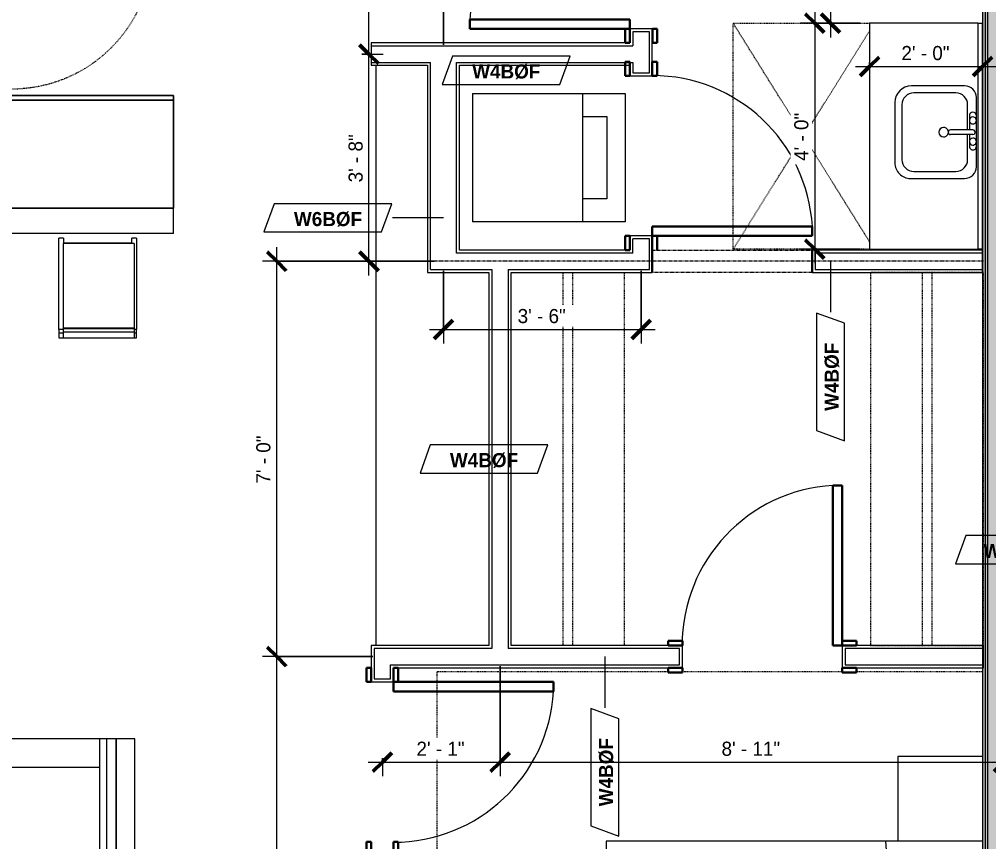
# Model space of a CAD drawing. Header units: inches. Extents: x -4010 to -1814, y 9846 to 12241.
# Drawn here: x -3125.5 to -2919.5, y 11387.9 to 11562.6 of the extents above; entities that cross this region are included whole.
import ezdxf

# ---------------------------------------------------------------- set-up
doc = ezdxf.new("R2010")
doc.units = ezdxf.units.IN
doc.header["$MEASUREMENT"] = 0
for name, pattern in [('Dash', [0.25, 0.125, -0.125]), ('Dash 3_32_', [0.1875, 0.09375, -0.09375]), ('Overhead', [0.15625, 0.09375, -0.0625])]:
    doc.linetypes.add(name, pattern=pattern)
for name, color, linetype, lineweight in [('0-1', 7, 'Continuous', 5), ('A-ANNO-DIMS', 211, 'Continuous', 9), ('A-ANNO-DIMS-32', 211, 'Continuous', 9), ('A-DETL-1', 90, 'Dash 3_32_', 18), ('A-DETL-GENF-3', 92, 'Overhead', 9), ('A-DETL-MEDM', 33, 'Continuous', 30), ('A-DOOR-3', 31, 'Continuous', 9), ('A-DOOR-4', 31, 'Continuous', 30), ('A-DOOR-FRAM-3', 31, 'Continuous', 30), ('A-GENM', 5, 'Continuous', 9), ('A-GENM-HDLN', 13, 'Dash', 9), ('A-WALL', 113, 'Continuous', 18), ('A-WALL-2', 250, 'Continuous', 18), ('A-WALL-3', 113, 'Continuous', 9), ('A-WALL-IDEN', 211, 'Continuous', 9), ('I-FURN', 30, 'Continuous', 9), ('I-FURN-HDLN', 30, 'Dash', 9), ('I-WALL-1', 21, 'Continuous', 18), ('I-WALL-2', 241, 'Continuous', 5), ('I-WALL-3', 7, 'Continuous', 9), ('P-SANR-FIXT', 6, 'Continuous', 9), ('Q-CASE', 31, 'Continuous', 9), ('Q-CASE-HDLN', 31, 'Dash', 9)]:
    doc.layers.add(name, color=color, linetype=linetype, lineweight=lineweight)
doc.styles.add('Century Gothic', font='ufonts.com_century-gothic.ttf', dxfattribs={"height": 3})
doc.styles.add('Century Gothic_B_1', font='GOTHICB.TTF', dxfattribs={"height": 3})
doc.dimstyles.new('OD_1__HACK_2', dxfattribs={"dimscale": 12, "dimtxt": 3.132505, "dimasz": 0.333333, "dimexe": 0.25, "dimexo": 0.166667, "dimgap": 0.041667, "dimtad": 1, "dimdec": 4, "dimrnd": 0.0625, "dimzin": 3, "dimdsep": 46, "dimlunit": 4, "dimtxsty": 'Century Gothic', "dimblk1": 'OBLIQUE', "dimblk2": 'OBLIQUE', "dimsah": 1, "dimcen": 0.09, "dimdle": 0.25, "dimazin": 0, "dimtfac": 1, "dimtdec": 4, "dimtix": 1, "dimtmove": 0, "dimatfit": 3, "dimfxl": 1, "dimtvp": 1, "dimtfill": 1, "dimfrac": 2, "dimtolj": 1, "dimtzin": 0, "dimarcsym": 2})
doc.dimstyles.new('OD_1__HACK_2_1', dxfattribs={"dimscale": 12, "dimtxt": 3.132505, "dimasz": 0.333333, "dimexe": 0.25, "dimexo": 0.166667, "dimgap": 0.041667, "dimtad": 1, "dimdec": 4, "dimrnd": 0.0625, "dimzin": 3, "dimdsep": 46, "dimlunit": 4, "dimtxsty": 'Century Gothic', "dimblk1": 'OBLIQUE', "dimblk2": 'OBLIQUE', "dimsah": 1, "dimcen": 0.09, "dimdle": 0.25, "dimazin": 0, "dimtfac": 1, "dimtdec": 4, "dimtix": 1, "dimtmove": 0, "dimatfit": 3, "dimfxl": 1, "dimtvp": 1, "dimtfill": 1, "dimfrac": 2, "dimtolj": 1, "dimtzin": 0, "dimarcsym": 2})

# ---------------------------------------------------------------- blocks, each defined once
blk = doc.blocks.new('CTR - 1st Phase - Common Walls_rvt-1-UNIT PLANS - 2ND _ 3RD FLOOR')
at = {"layer": 'I-WALL-1'}
blk.add_hatch(color=256, dxfattribs=at).paths.add_polyline_path([(-2920.14, 11255.64), (-2920.14, 11640.61), (-2920.76, 11640.61), (-2920.76, 11255.64)], flags=0)
at = {"layer": 'I-WALL-2'}
for points in [[(-2919.64, 11255.64), (-2919.64, 11641.24), (-2920.14, 11641.24), (-2920.14, 11255.64)], [(-2914.14, 11255.64), (-2914.14, 11641.24), (-2919.64, 11641.24), (-2919.64, 11255.64)]]:
    blk.add_hatch(color=256, dxfattribs=at).paths.add_polyline_path(points, flags=0)
at = {"layer": 'A-WALL-2'}
for p, q in [((-2920.14, 11255.64), (-2920.14, 11640.61)), ((-2919.64, 11255.64), (-2919.64, 11640.61))]:
    blk.add_line(p, q, dxfattribs=at)
at = {"layer": 'I-WALL-3'}
blk.add_line((-2920.76, 11600.09), (-2920.76, 11255.64), dxfattribs=at)
blk = doc.blocks.new('Couch-Both_Arms-Generic - 1-1352606-UNIT PLANS - 2ND _ 3RD FLOOR')
at = {"layer": 'I-FURN'}
for p, q in [((42, 17.5), (-42, 17.5)), ((-42, 17.5), (-42, 13.5)), ((42, 13.5), (42, 17.5)), ((-42, 13.5), (42, 13.5)), ((42, 13.5), (-42, 13.5)), ((-42, 13.5), (-42, 10)), ((42, 10), (42, 13.5)), ((-42, 11.5), (42, 11.5)), ((-42, 10), (-42, -17.5)), ((-42, 10), (42, 10)), ((-36, -17.5), (-36, 10)), ((36, 10), (36, -17.5)), ((42, -17.5), (42, 10)), ((-42, -17.5), (-36, -17.5)), ((-36, -17.5), (-36, -18.5)), ((-36, -18.5), (36, -18.5)), ((36, -18.5), (36, -17.5)), ((36, -17.5), (42, -17.5))]:
    blk.add_line(p, q, dxfattribs=at)
blk = doc.blocks.new('Bar_Stool_6722_1_ - Bar_Stool_6722_1_-1229311-UNIT PLANS - 2ND _ 3RD FLOOR')
at = {"layer": 'I-FURN'}
for p, q in [((0, 19.21), (0, 21.13)), ((1, 21.13), (0, 21.13)), ((1, 21.13), (1, 20.14)), ((15.5, 20.14), (15.5, 21.13)), ((16.5, 21.13), (15.5, 21.13)), ((16.5, 21.13), (16.5, 19.21)), ((0, 17.72), (0, 19.21)), ((1, 20.14), (15.5, 20.14)), ((1, 20.14), (1, 20.06)), ((1, 20.06), (1, 19.99)), ((16, 20), (1, 20)), ((1, 19.89), (1, 19.99)), ((1, 17.63), (1, 19.89)), ((15.5, 20.06), (15.5, 20.14)), ((15.5, 19.99), (15.5, 20.06)), ((16, 19.99), (16, 19.89)), ((16, 19.89), (16, 17.63)), ((16.5, 19.21), (16.5, 17.72)), ((0, 1.78), (0, 17.72)), ((1, 2.03), (1, 17.63)), ((16, 17.63), (16, 2.03)), ((16.5, 17.72), (16.5, 1.78)), ((1, 1.78), (0, 1.78)), ((0, 1.78), (0, 0.98)), ((1, 0.98), (0, 0.98)), ((0, 0.98), (0, 0)), ((0, 0), (1, 0)), ((1, 1.91), (1, 2.03)), ((16, 2.03), (1, 2.03)), ((1, 1.24), (1, 1.91)), ((16, 1.91), (1, 1.91)), ((1, 0), (1, 1.24)), ((1, 1.24), (16, 1.24)), ((16, 2.03), (16, 1.91)), ((16, 1.91), (16, 1.24)), ((16.5, 1.78), (16, 1.78)), ((16, 1.24), (16, 0)), ((16.5, 0.98), (16, 0.98)), ((16, 0), (16.5, 0)), ((16.5, 0.98), (16.5, 1.78)), ((16.5, 0), (16.5, 0.98)), ((1, 0), (16, 0))]:
    blk.add_line(p, q, dxfattribs=at)
blk = doc.blocks.new('OD_CW_Base Cabinet - OD_CW_Base Cabinet-3870381-UNIT PLANS - 2ND _ 3RD FLOOR')
at = {"layer": 'Q-CASE'}
for p, q in [((107.93, 24), (0.74, 24)), ((0.74, 24), (0.74, 0)), ((0.74, 1), (0.74, 24)), ((0.74, 24), (107.93, 24)), ((0.74, 0), (0.74, 1)), ((0.74, 1), (107.93, 1)), ((107.93, 1), (0.74, 1)), ((0.74, 0), (107.93, 0)), ((107.93, 0), (0.74, 0))]:
    blk.add_line(p, q, dxfattribs=at)
blk = doc.blocks.new('SWING - SINGLE - FLUSH - 2-10 x 6-8 - PRIVACY-3199405-UNIT PLANS - 2ND _ 3RD FLOOR')
at = {"layer": 'A-DOOR-3'}
blk.add_arc((17, -2.37), 34.07, 180, 266.6343, dxfattribs=at)
at = {"layer": 'A-DOOR-4'}
for p, q in [((15, -2.37), (15, -36.38)), ((17, -2.37), (15, -2.37)), ((17, -2.37), (17, -36.38)), ((17, -36.38), (15, -36.38))]:
    blk.add_line(p, q, dxfattribs=at)
at = {"layer": 'A-DOOR-FRAM-3'}
for p, q in [((-20, 2.38), (-20, 3.38)), ((-20, 3.38), (-17, 3.38)), ((-17, 2.38), (-20, 2.38)), ((-17, 3.38), (-17, 2.38)), ((17, 2.38), (17, 3.38)), ((17, 3.38), (20, 3.38)), ((20, 2.38), (17, 2.38)), ((20, 3.38), (20, 2.38)), ((-20, -2.37), (-17, -2.37)), ((-20, -3.37), (-20, -2.37)), ((-17, -3.37), (-20, -3.37)), ((-17, -2.37), (-17, -3.37)), ((17, -2.37), (20, -2.37)), ((17, -3.37), (17, -2.37)), ((20, -3.37), (17, -3.37)), ((20, -2.37), (20, -3.37))]:
    blk.add_line(p, q, dxfattribs=at)
blk = doc.blocks.new('OD_CW_Closet - OD_CW_Closet-3890321-UNIT PLANS - 2ND _ 3RD FLOOR')
at = {"layer": 'Q-CASE-HDLN'}
for p, q in [((79.99, 24), (0.74, 24)), ((0.74, 24), (0.74, 0)), ((79.99, 0), (79.99, 24)), ((0.74, 13), (79.99, 13)), ((0.74, 11), (79.99, 11)), ((0.74, 0), (79.99, 0))]:
    blk.add_line(p, q, dxfattribs=at)
blk = doc.blocks.new('Bed-Standard - King 78_ x 80_-V57-UNIT PLANS - 2ND _ 3RD FLOOR')
at = {"layer": 'I-FURN'}
for p, q in [((-28.31, 38.2), (-28.31, -41.8)), ((49.69, -41.8), (49.69, 38.2)), ((-25.31, 36.2), (-25.31, 24.2)), ((-25.31, 36.2), (46.69, 36.2)), ((46.69, 36.2), (46.69, 24.2)), ((49.69, 24.2), (-28.31, 17.63)), ((-25.31, 24.2), (46.69, 24.2)), ((-28.31, -41.8), (49.69, -41.8))]:
    blk.add_line(p, q, dxfattribs=at)
at = {"layer": 'I-FURN-HDLN'}
for p, q in [((-64.31, 38.2), (-64.31, 11.4)), ((67.69, -77.8), (67.69, 38.2)), ((73.69, -24.98), (73.69, 38.2)), ((-64.31, 8.4), (-64.31, -25.6)), ((-64.31, -28.6), (-64.31, -77.8)), ((73.69, -62.92), (73.69, -30.92)), ((-64.31, -77.8), (73.69, -77.8))]:
    blk.add_line(p, q, dxfattribs=at)
blk = doc.blocks.new('SWING - SINGLE - FLUSH - 2-10 x 6-8 - PRIVACY-3199407-UNIT PLANS - 2ND _ 3RD FLOOR')
at = {"layer": 'A-DOOR-3'}
blk.add_arc((17, 2.37), 34.07, 93.3657, 180, dxfattribs=at)
at = {"layer": 'A-DOOR-4'}
for p, q in [((15, 2.37), (15, 36.38)), ((17, 36.38), (15, 36.38)), ((17, 2.37), (17, 36.38)), ((17, 2.37), (15, 2.37))]:
    blk.add_line(p, q, dxfattribs=at)
at = {"layer": 'A-DOOR-FRAM-3'}
for p, q in [((-17, 3.37), (-20, 3.37)), ((-20, 3.37), (-20, 2.37)), ((-20, 2.37), (-17, 2.37)), ((-17, 2.37), (-17, 3.37)), ((20, 3.37), (17, 3.37)), ((17, 3.37), (17, 2.37)), ((17, 2.37), (20, 2.37)), ((20, 2.37), (20, 3.37)), ((-17, -2.38), (-20, -2.38)), ((-20, -2.38), (-20, -3.38)), ((-20, -3.38), (-17, -3.38)), ((-17, -3.38), (-17, -2.38)), ((20, -2.38), (17, -2.38)), ((17, -2.38), (17, -3.38)), ((17, -3.38), (20, -3.38)), ((20, -3.38), (20, -2.38))]:
    blk.add_line(p, q, dxfattribs=at)
blk = doc.blocks.new('Table-Night Stand - 18_ x 18_ x 24_-V30-UNIT PLANS - 2ND _ 3RD FLOOR')
at = {"layer": 'I-FURN'}
for p, q in [((0.15, 18), (0.15, 0)), ((0.15, 0), (18.15, 0))]:
    blk.add_line(p, q, dxfattribs=at)
blk = doc.blocks.new('Stacked Washer and Dryer - 26_x25_ - Private-1352637-UNIT PLANS - 2ND _ 3RD FLOOR')
at = {"layer": 'P-SANR-FIXT'}
for p, q in [((0, 13.625), (32.4375, 13.625)), ((0, 13.625), (0, -13.625)), ((23.34375, 13.625), (23.34375, -13.625)), ((32.4375, 13.625), (32.4375, -13.625)), ((23.34375, 8.75), (28.53125, 8.75)), ((28.53125, 8.75), (28.53125, -8.75)), ((28.53125, -8.75), (23.34375, -8.75)), ((32.4375, -13.625), (0, -13.625))]:
    blk.add_line(p, q, dxfattribs=at)
blk = doc.blocks.new('Door-Opening - 34_ x 80_-3924454-UNIT PLANS - 2ND _ 3RD FLOOR')
at = {"layer": 'A-DETL-GENF-3'}
for p, q in [((-17.32, 2.37), (16.68, 2.37)), ((16.68, -2.38), (-17.32, -2.38))]:
    blk.add_line(p, q, dxfattribs=at)
at = {"layer": 'A-DETL-MEDM'}
for p, q in [((-17.32, -2.38), (-17.32, 2.37)), ((16.68, 2.37), (16.68, -2.38))]:
    blk.add_line(p, q, dxfattribs=at)
blk = doc.blocks.new('M_Sink Vanity-Square - 500 x 440mm-1352614-UNIT PLANS - 2ND _ 3RD FLOOR')
at = {"layer": 'P-SANR-FIXT'}
for p, q in [((7.96, 7.09), (-6.72, 7.09)), ((3.62, 7.09), (-2.88, 7.09)), ((0.12, 6.33), (0.12, 1.59)), ((1.12, 6.33), (1.12, 1.59)), ((-9.22, 4.59), (-9.22, -6.73)), ((0.12, 5.22), (-5.22, 5.22)), ((-2.88, 5.59), (0.12, 5.59)), ((1.12, 5.59), (3.62, 5.59)), ((6.46, 5.22), (1.12, 5.22)), ((10.46, -6.91), (10.46, 4.59)), ((-7.72, 2.72), (-7.72, -6.23)), ((8.96, -6.23), (8.96, 2.72)), ((-5.72, -10.23), (7.14, -10.23)), ((-5.22, -8.73), (6.46, -8.73))]:
    blk.add_line(p, q, dxfattribs=at)
for centre, radius, start, end in [((-6.72, 4.59), 2.5, 90, 180), ((-2.88, 6.34), 0.75, 90, 270), ((-1.88, 6.34), 0.75, 360, 180), ((-1.88, 6.34), 0.75, 180, 0), ((0.62, 6.33), 0.5, 360, 180), ((2.62, 6.34), 0.75, 360, 180), ((2.62, 6.34), 0.75, 180, 360), ((3.62, 6.34), 0.75, 270, 90), ((7.96, 4.59), 2.5, 360, 90), ((-5.22, 2.72), 2.5, 90, 180), ((6.46, 2.72), 2.5, 0, 90), ((0.62, 0.13), 1, 360, 180), ((0.62, 0.13), 1, 180, 0), ((0.62, 1.59), 0.5, 180, 0), ((-5.72, -6.73), 3.5, 180, 270), ((-5.22, -6.23), 2.5, 180, 270), ((6.46, -6.23), 2.5, 270, 0), ((7.14, -6.91), 3.32, 270, 0)]:
    blk.add_arc(centre, radius, start, end, dxfattribs=at)
blk = doc.blocks.new('Bath Vanity - Bath Vanity 48_-2551079-UNIT PLANS - 2ND _ 3RD FLOOR')
at = {"layer": 'Q-CASE'}
for p, q in [((-23.26, -1), (-23.26, -24)), ((24.74, -24), (24.74, -1)), ((-23.26, -24), (24.74, -24))]:
    blk.add_line(p, q, dxfattribs=at)
blk = doc.blocks.new('ADA Clearances - 30_x48_-V16-UNIT PLANS - 2ND _ 3RD FLOOR')
at = {"layer": 'A-GENM-HDLN'}
for p, q in [((15, 24), (-14, -22.41)), ((-14, 24), (15, 24)), ((15, 24), (15, -24)), ((-14, 22.41), (15, -24)), ((15, -24), (-14, -24))]:
    blk.add_line(p, q, dxfattribs=at)
blk = doc.blocks.new('BATHROOM MIRROR - BATHROOM MIRROR 48_-3124766-UNIT PLANS - 2ND _ 3RD FLOOR')
at = {"layer": 'Q-CASE'}
for p, q in [((24.74, 24), (-23.26, 24)), ((-23.26, 23), (-23.26, 24)), ((-23.26, 23), (24.74, 23)), ((24.74, 24), (24.74, 23))]:
    blk.add_line(p, q, dxfattribs=at)
blk = doc.blocks.new('SWING - SINGLE - FLUSH - 2-10 x 6-8 - PASSAGE-3199424-UNIT PLANS - 2ND _ 3RD FLOOR')
at = {"layer": 'A-DOOR-3'}
blk.add_arc((17, 2.37), 34.07, 93.3657, 180, dxfattribs=at)
at = {"layer": 'A-DOOR-4'}
for p, q in [((15, 2.37), (15, 36.38)), ((17, 36.38), (15, 36.38)), ((17, 2.37), (17, 36.38)), ((17, 2.37), (15, 2.37))]:
    blk.add_line(p, q, dxfattribs=at)
at = {"layer": 'A-DOOR-FRAM-3'}
for p, q in [((-17, 3.37), (-20, 3.37)), ((-20, 3.37), (-20, 2.37)), ((-20, 2.37), (-17, 2.37)), ((-17, 2.37), (-17, 3.37)), ((20, 3.37), (17, 3.37)), ((17, 3.37), (17, 2.37)), ((17, 2.37), (20, 2.37)), ((-17, -2.38), (-20, -2.38)), ((-20, -2.38), (-20, -3.38)), ((-20, -3.38), (-17, -3.38)), ((-17, -3.38), (-17, -2.38)), ((20, -2.38), (17, -2.38)), ((17, -2.38), (17, -3.38)), ((17, -3.38), (20, -3.38)), ((20, -3.38), (20, -2.38))]:
    blk.add_line(p, q, dxfattribs=at)
blk = doc.blocks.new('ADA Clearances - 5ft Circle-2253126-UNIT PLANS - 2ND _ 3RD FLOOR')
at = {"layer": 'A-GENM-HDLN'}
blk.add_circle((0, 0), 30, dxfattribs=at)
blk = doc.blocks.new('OD_CW_Closet - OD_CW_Closet-3890322-UNIT PLANS - 2ND _ 3RD FLOOR')
at = {"layer": 'Q-CASE-HDLN'}
for p, q in [((0.74, -24), (0.74, 0)), ((0.74, 0), (79.99, 0)), ((79.99, 0), (79.99, -24)), ((0.74, -11), (79.99, -11)), ((0.74, -13), (79.99, -13)), ((79.99, -24), (0.74, -24))]:
    blk.add_line(p, q, dxfattribs=at)
blk = doc.blocks.new('Casework 13 - Casework 1-3925060-UNIT PLANS - 2ND _ 3RD FLOOR')
at = {"layer": 'Q-CASE'}
blk.add_line((-3049.7, 11552.86), (-3049.7, 11429.61), dxfattribs=at)
blk = doc.blocks.new('DIMBLOCK78-UNIT PLANS - 2ND _ 3RD FLOOR')
at = {"layer": 'A-ANNO-DIMS-32'}
for p, q in [((-2956.44, 11564.8), (-2956.44, 11510.8)), ((-2946.76, 11561.8), (-2959.44, 11561.8)), ((-2956.44, 11561.8), (-2946.76, 11561.8)), ((-2946.76, 11513.8), (-2959.44, 11513.8)), ((-2956.44, 11513.8), (-2946.76, 11513.8))]:
    blk.add_line(p, q, dxfattribs=at)
at = {"layer": 'A-ANNO-DIMS-32', "lineweight": 50}
for p, q in [((-2956.44, 11561.8), (-2958.44, 11563.8)), ((-2956.44, 11561.8), (-2954.44, 11559.8)), ((-2956.44, 11513.8), (-2958.44, 11515.8)), ((-2956.44, 11513.8), (-2954.44, 11511.8))]:
    blk.add_line(p, q, dxfattribs=at)
at = {"layer": 'A-ANNO-DIMS-32', "color": 0, "insert": (-2960.79, 11532.55), "char_height": 3, "width": 12.5897, "attachment_point": 1, "rotation": 90, "line_spacing_factor": 0.984502, "style": 'Century Gothic', "bg_fill": 3, "box_fill_scale": 1.25, "bg_fill_color": 256, "bg_fill_true_color": 13158600, "bg_fill_transparency": 0}
blk.add_mtext('4\' - 0"', dxfattribs=at)
blk = doc.blocks.new('_Oblique')
at = {"color": 0, "linetype": 'ByBlock', "lineweight": -2}
blk.add_line((-0.5, -0.5), (0.5, 0.5), dxfattribs=at)
blk = doc.blocks.new('DIMBLOCK79-UNIT PLANS - 2ND _ 3RD FLOOR')
at = {"layer": 'A-ANNO-DIMS-32', "lineweight": 50}
for p, q in [((-2944.76, 11552.62), (-2942.76, 11554.62)), ((-2920.76, 11552.62), (-2918.76, 11554.62)), ((-2944.76, 11552.62), (-2946.76, 11550.62)), ((-2920.76, 11552.62), (-2922.76, 11550.62))]:
    blk.add_line(p, q, dxfattribs=at)
at = {"layer": 'A-ANNO-DIMS-32'}
for p, q in [((-2947.76, 11552.62), (-2917.76, 11552.62)), ((-2944.76, 11553.45), (-2944.76, 11549.62)), ((-2944.76, 11552.62), (-2944.76, 11553.45)), ((-2920.76, 11553.45), (-2920.76, 11549.62)), ((-2920.76, 11552.62), (-2920.76, 11553.45))]:
    blk.add_line(p, q, dxfattribs=at)
at = {"layer": 'A-ANNO-DIMS-32', "color": 0, "insert": (-2938.01, 11556.97), "char_height": 3, "width": 12.5897, "attachment_point": 1, "line_spacing_factor": 0.984502, "style": 'Century Gothic', "bg_fill": 3, "box_fill_scale": 1.25, "bg_fill_color": 256, "bg_fill_true_color": 13158600, "bg_fill_transparency": 0}
blk.add_mtext('2\' - 0"', dxfattribs=at)
blk = doc.blocks.new('DIMBLOCK258-UNIT PLANS - 2ND _ 3RD FLOOR')
at = {"layer": 'A-ANNO-DIMS-32', "lineweight": 50}
for p, q in [((-3070.78, 11427.23), (-3072.78, 11429.23)), ((-3070.78, 11427.23), (-3068.78, 11425.23)), ((-3070.78, 11255.64), (-3072.78, 11257.64)), ((-3070.78, 11255.64), (-3068.78, 11253.64))]:
    blk.add_line(p, q, dxfattribs=at)
at = {"layer": 'A-ANNO-DIMS-32'}
for p, q in [((-3050.32, 11427.23), (-3073.78, 11427.23)), ((-3070.78, 11252.64), (-3070.78, 11427.23)), ((-3070.78, 11427.23), (-3050.32, 11427.23)), ((-3059.32, 11255.64), (-3073.78, 11255.64)), ((-3070.78, 11255.64), (-3059.32, 11255.64))]:
    blk.add_line(p, q, dxfattribs=at)
at = {"layer": 'A-ANNO-DIMS-32', "color": 0, "insert": (-3075.12, 11331.19), "char_height": 3, "width": 24.5827, "attachment_point": 1, "rotation": 90, "line_spacing_factor": 0.984502, "style": 'Century Gothic', "bg_fill": 3, "box_fill_scale": 1.25, "bg_fill_color": 256, "bg_fill_true_color": 13158600, "bg_fill_transparency": 0}
blk.add_mtext('14\' - 3 5/8"', dxfattribs=at)
blk = doc.blocks.new('DIMBLOCK259-UNIT PLANS - 2ND _ 3RD FLOOR')
at = {"layer": 'A-ANNO-DIMS-32', "lineweight": 50}
for p, q in [((-3070.78, 11511.23), (-3072.78, 11513.23)), ((-3070.78, 11511.23), (-3068.78, 11509.23)), ((-3070.78, 11427.23), (-3072.78, 11429.23)), ((-3070.78, 11427.23), (-3068.78, 11425.23))]:
    blk.add_line(p, q, dxfattribs=at)
at = {"layer": 'A-ANNO-DIMS-32'}
for p, q in [((-3070.78, 11427.23), (-3070.78, 11514.23)), ((-3039.45, 11511.23), (-3073.78, 11511.23)), ((-3070.78, 11511.23), (-3039.45, 11511.23)), ((-3050.32, 11427.23), (-3073.78, 11427.23)), ((-3070.78, 11427.23), (-3050.32, 11427.23))]:
    blk.add_line(p, q, dxfattribs=at)
at = {"layer": 'A-ANNO-DIMS-32', "color": 0, "insert": (-3075.12, 11463.99), "char_height": 3, "width": 12.5897, "attachment_point": 1, "rotation": 90, "line_spacing_factor": 0.984502, "style": 'Century Gothic', "bg_fill": 3, "box_fill_scale": 1.25, "bg_fill_color": 256, "bg_fill_true_color": 13158600, "bg_fill_transparency": 0}
blk.add_mtext('7\' - 0"', dxfattribs=at)
blk = doc.blocks.new('DIMBLOCK260-UNIT PLANS - 2ND _ 3RD FLOOR')
at = {"layer": 'A-ANNO-DIMS-32'}
for p, q in [((-3023.32, 11425.23), (-3023.32, 11401.83)), ((-3023.32, 11404.83), (-3023.32, 11425.23)), ((-3048.32, 11405.66), (-3048.32, 11401.83)), ((-3048.32, 11404.83), (-3048.32, 11405.66)), ((-3051.32, 11404.83), (-3023.32, 11404.83))]:
    blk.add_line(p, q, dxfattribs=at)
at = {"layer": 'A-ANNO-DIMS-32', "lineweight": 50}
for p, q in [((-3048.32, 11404.83), (-3046.32, 11406.83)), ((-3023.32, 11404.83), (-3021.32, 11406.83)), ((-3048.32, 11404.83), (-3050.32, 11402.83)), ((-3023.32, 11404.83), (-3025.32, 11402.83))]:
    blk.add_line(p, q, dxfattribs=at)
at = {"layer": 'A-ANNO-DIMS-32', "color": 0, "insert": (-3041.07, 11409.17), "char_height": 3, "width": 12.5897, "attachment_point": 1, "line_spacing_factor": 0.984502, "style": 'Century Gothic', "bg_fill": 3, "box_fill_scale": 1.25, "bg_fill_color": 256, "bg_fill_true_color": 13158600, "bg_fill_transparency": 0}
blk.add_mtext('2\' - 1"', dxfattribs=at)
blk = doc.blocks.new('DIMBLOCK261-UNIT PLANS - 2ND _ 3RD FLOOR')
at = {"layer": 'A-ANNO-DIMS-32'}
for p, q in [((-2916.32, 11431.39), (-2916.32, 11401.83)), ((-2916.32, 11404.83), (-2916.32, 11431.39)), ((-3023.32, 11425.23), (-3023.32, 11401.83)), ((-3023.32, 11404.83), (-3023.32, 11425.23)), ((-3023.32, 11404.83), (-2913.32, 11404.83))]:
    blk.add_line(p, q, dxfattribs=at)
at = {"layer": 'A-ANNO-DIMS-32', "lineweight": 50}
for p, q in [((-3023.32, 11404.83), (-3021.32, 11406.83)), ((-2916.32, 11404.83), (-2914.32, 11406.83)), ((-3023.32, 11404.83), (-3025.32, 11402.83)), ((-2916.32, 11404.83), (-2918.32, 11402.83))]:
    blk.add_line(p, q, dxfattribs=at)
at = {"layer": 'A-ANNO-DIMS-32', "color": 0, "insert": (-2976.24, 11409.17), "char_height": 3, "width": 15.394, "attachment_point": 1, "line_spacing_factor": 0.984502, "style": 'Century Gothic', "bg_fill": 3, "box_fill_scale": 1.25, "bg_fill_color": 256, "bg_fill_true_color": 13158600, "bg_fill_transparency": 0}
blk.add_mtext('8\' - 11"', dxfattribs=at)
blk = doc.blocks.new('DIMBLOCK262-UNIT PLANS - 2ND _ 3RD FLOOR')
at = {"layer": 'A-ANNO-DIMS-32', "lineweight": 50}
for p, q in [((-3051.17, 11555.23), (-3053.17, 11557.23)), ((-3051.17, 11555.23), (-3049.17, 11553.23)), ((-3051.17, 11511.23), (-3053.17, 11513.23)), ((-3051.17, 11511.23), (-3049.17, 11509.23))]:
    blk.add_line(p, q, dxfattribs=at)
at = {"layer": 'A-ANNO-DIMS-32'}
for p, q in [((-3052.7, 11555.23), (-3048.17, 11555.23)), ((-3051.17, 11555.23), (-3052.7, 11555.23)), ((-3051.17, 11508.23), (-3051.17, 11555.23)), ((-3037.32, 11511.23), (-3054.17, 11511.23)), ((-3051.17, 11511.23), (-3037.32, 11511.23))]:
    blk.add_line(p, q, dxfattribs=at)
at = {"layer": 'A-ANNO-DIMS-32', "color": 0, "insert": (-3055.51, 11527.99), "char_height": 3, "width": 12.5897, "attachment_point": 1, "rotation": 90, "line_spacing_factor": 0.984502, "style": 'Century Gothic', "bg_fill": 3, "box_fill_scale": 1.25, "bg_fill_color": 256, "bg_fill_true_color": 13158600, "bg_fill_transparency": 0}
blk.add_mtext('3\' - 8"', dxfattribs=at)
blk = doc.blocks.new('DIMBLOCK263-UNIT PLANS - 2ND _ 3RD FLOOR')
at = {"layer": 'A-ANNO-DIMS-32', "lineweight": 50}
for p, q in [((-3051.17, 11608.23), (-3053.17, 11610.23)), ((-3051.17, 11608.23), (-3049.17, 11606.23)), ((-3051.17, 11555.23), (-3053.17, 11557.23)), ((-3051.17, 11555.23), (-3049.17, 11553.23))]:
    blk.add_line(p, q, dxfattribs=at)
at = {"layer": 'A-ANNO-DIMS-32'}
for p, q in [((-3041.82, 11608.23), (-3054.17, 11608.23)), ((-3051.17, 11555.23), (-3051.17, 11608.23)), ((-3051.17, 11608.23), (-3041.82, 11608.23)), ((-3052.7, 11555.23), (-3048.17, 11555.23)), ((-3051.17, 11555.23), (-3052.7, 11555.23))]:
    blk.add_line(p, q, dxfattribs=at)
at = {"layer": 'A-ANNO-DIMS-32', "color": 0, "insert": (-3055.51, 11576.49), "char_height": 3, "width": 12.5897, "attachment_point": 1, "rotation": 90, "line_spacing_factor": 0.984502, "style": 'Century Gothic', "bg_fill": 3, "box_fill_scale": 1.25, "bg_fill_color": 256, "bg_fill_true_color": 13158600, "bg_fill_transparency": 0}
blk.add_mtext('4\' - 5"', dxfattribs=at)
blk = doc.blocks.new('DIMBLOCK265-UNIT PLANS - 2ND _ 3RD FLOOR')
at = {"layer": 'A-ANNO-DIMS-32'}
for p, q in [((-3035.32, 11557.23), (-3035.32, 11576.69)), ((-2993.32, 11572.86), (-2993.32, 11576.69)), ((-2990.32, 11573.69), (-3038.32, 11573.69)), ((-3035.32, 11573.69), (-3035.32, 11557.23)), ((-2993.32, 11573.69), (-2993.32, 11572.86))]:
    blk.add_line(p, q, dxfattribs=at)
at = {"layer": 'A-ANNO-DIMS-32', "lineweight": 50}
for p, q in [((-3035.32, 11573.69), (-3033.32, 11575.69)), ((-2993.32, 11573.69), (-2991.32, 11575.69)), ((-3035.32, 11573.69), (-3037.32, 11571.69)), ((-2993.32, 11573.69), (-2995.32, 11571.69))]:
    blk.add_line(p, q, dxfattribs=at)
at = {"layer": 'A-ANNO-DIMS-32', "color": 0, "insert": (-3019.57, 11578.03), "char_height": 3, "width": 12.5897, "attachment_point": 1, "line_spacing_factor": 0.984502, "style": 'Century Gothic', "bg_fill": 3, "box_fill_scale": 1.25, "bg_fill_color": 256, "bg_fill_true_color": 13158600, "bg_fill_transparency": 0}
blk.add_mtext('3\' - 6"', dxfattribs=at)
blk = doc.blocks.new('DIMBLOCK280-UNIT PLANS - 2ND _ 3RD FLOOR')
at = {"layer": 'A-ANNO-DIMS-32'}
for p, q in [((-3035.32, 11509.23), (-3035.32, 11493.74)), ((-3035.32, 11496.74), (-3035.32, 11509.23)), ((-2993.32, 11509.23), (-2993.32, 11493.74)), ((-2993.32, 11496.74), (-2993.32, 11509.23)), ((-3038.32, 11496.74), (-2990.32, 11496.74))]:
    blk.add_line(p, q, dxfattribs=at)
at = {"layer": 'A-ANNO-DIMS-32', "lineweight": 50}
for p, q in [((-3035.32, 11496.74), (-3033.32, 11498.74)), ((-2993.32, 11496.74), (-2991.32, 11498.74)), ((-3035.32, 11496.74), (-3037.32, 11494.74)), ((-2993.32, 11496.74), (-2995.32, 11494.74))]:
    blk.add_line(p, q, dxfattribs=at)
at = {"layer": 'A-ANNO-DIMS-32', "color": 0, "insert": (-3019.57, 11501.09), "char_height": 3, "width": 12.5897, "attachment_point": 1, "line_spacing_factor": 0.984502, "style": 'Century Gothic', "bg_fill": 3, "box_fill_scale": 1.25, "bg_fill_color": 256, "bg_fill_true_color": 13158600, "bg_fill_transparency": 0}
blk.add_mtext('3\' - 6"', dxfattribs=at)
blk = doc.blocks.new('DIMBLOCK367-UNIT PLANS - 2ND _ 3RD FLOOR')
at = {"layer": 'A-ANNO-DIMS-32', "lineweight": 50}
for p, q in [((-2953.07, 11595.34), (-2955.07, 11597.34)), ((-2953.07, 11595.34), (-2951.07, 11593.34)), ((-2953.07, 11561.8), (-2955.07, 11563.8)), ((-2953.07, 11561.8), (-2951.07, 11559.8))]:
    blk.add_line(p, q, dxfattribs=at)
at = {"layer": 'A-ANNO-DIMS-32'}
for p, q in [((-2953.07, 11598.34), (-2953.07, 11558.8)), ((-2952.25, 11595.34), (-2956.07, 11595.34)), ((-2953.07, 11595.34), (-2952.25, 11595.34)), ((-2946.77, 11561.8), (-2956.07, 11561.8)), ((-2953.07, 11561.8), (-2946.77, 11561.8))]:
    blk.add_line(p, q, dxfattribs=at)
at = {"layer": 'A-ANNO-DIMS-32', "color": 0, "insert": (-2957.42, 11571.06), "char_height": 3, "width": 18.0194, "attachment_point": 1, "rotation": 90, "line_spacing_factor": 0.984502, "style": 'Century Gothic', "bg_fill": 3, "box_fill_scale": 1.25, "bg_fill_color": 256, "bg_fill_true_color": 13158600, "bg_fill_transparency": 0}
blk.add_mtext('33" MIN', dxfattribs=at)
blk = doc.blocks.new('Wall Tag - Arch Wall-3956453-UNIT PLANS - 2ND _ 3RD FLOOR')
at = {"layer": 'A-WALL-IDEN'}
for p, q in [((-0.3561, 0.0937), (-0.4244, -0.0937)), ((0.4244, 0.0937), (-0.3561, 0.0937)), ((0.3561, -0.0937), (0.4244, 0.0937)), ((-0.4244, -0.0937), (0.3561, -0.0937))]:
    blk.add_line(p, q, dxfattribs=at)

msp = doc.modelspace()

# ---------------------------------------------------------------- linework, layer by layer
at = {"layer": 'A-DETL-1'}
msp.add_line((-2920.57374, 11511.23481), (-3037.44874, 11511.23481), dxfattribs=at)
at = {"layer": 'A-WALL'}
for p, q in [((-2991.57374, 11559.98481), (-2995.07374, 11559.98481)), ((-2995.07374, 11559.98481), (-2995.07374, 11556.98481)), ((-2991.57374, 11551.23481), (-2991.57374, 11559.98481)), ((-3050.69874, 11556.98481), (-2995.07374, 11556.98481)), ((-3050.69874, 11553.48481), (-3038.07374, 11553.48481)), ((-3038.07374, 11509.48481), (-3038.07374, 11553.48481)), ((-3032.57374, 11553.48481), (-2995.07374, 11553.48481)), ((-3032.57374, 11512.98481), (-3032.57374, 11553.48481)), ((-2995.07374, 11553.48481), (-2995.07374, 11551.23481)), ((-2995.07374, 11551.23481), (-2991.57374, 11551.23481)), ((-2991.57374, 11515.98481), (-2995.07374, 11515.98481)), ((-2995.07374, 11512.98481), (-2995.07374, 11515.98481)), ((-2991.57374, 11509.48481), (-2991.57374, 11515.98481)), ((-2995.07374, 11512.98481), (-3032.57374, 11512.98481)), ((-2956.32374, 11512.98481), (-2956.32374, 11509.48481)), ((-2920.76124, 11512.98481), (-2956.32374, 11512.98481)), ((-3038.07374, 11509.48481), (-3025.07374, 11509.48481)), ((-3025.07374, 11509.48481), (-3025.07374, 11428.98481)), ((-3021.57374, 11509.48481), (-2991.57374, 11509.48481)), ((-3021.57374, 11509.48481), (-3021.57374, 11428.98481)), ((-2956.32374, 11509.48481), (-2920.76124, 11509.48481)), ((-3050.07374, 11428.98481), (-3050.07374, 11422.48481)), ((-3025.07374, 11428.98481), (-3050.07374, 11428.98481)), ((-2985.19415, 11428.98481), (-3021.57374, 11428.98481)), ((-2985.19415, 11425.48481), (-2985.19415, 11428.98481)), ((-2949.94415, 11428.98481), (-2949.94415, 11425.48481)), ((-2920.57374, 11428.98481), (-2949.94415, 11428.98481)), ((-3046.57374, 11422.48481), (-3046.57374, 11425.48481)), ((-3046.57374, 11425.48481), (-2985.19415, 11425.48481)), ((-2949.94415, 11425.48481), (-2920.57374, 11425.48481)), ((-3050.07374, 11422.48481), (-3046.57374, 11422.48481))]:
    msp.add_line(p, q, dxfattribs=at)
at = {"layer": 'A-WALL-3'}
for p, q in [((-2995.69874, 11560.60981), (-2995.69874, 11557.60981)), ((-2990.94874, 11560.60981), (-2995.69874, 11560.60981)), ((-2990.94874, 11550.60981), (-2990.94874, 11560.60981)), ((-2995.69874, 11557.60981), (-3050.69874, 11557.60981)), ((-3050.69874, 11557.60981), (-3050.69874, 11552.85981)), ((-3050.69874, 11552.85981), (-3038.69874, 11552.85981)), ((-3038.69874, 11552.85981), (-3038.69874, 11508.85981)), ((-3031.94874, 11552.85981), (-2995.69874, 11552.85981)), ((-3031.94874, 11513.60981), (-3031.94874, 11552.85981)), ((-2995.69874, 11552.85981), (-2995.69874, 11550.60981)), ((-2995.69874, 11550.60981), (-2990.94874, 11550.60981)), ((-3092.69874, 11517.10981), (-3092.69874, 11522.48481)), ((-3092.69874, 11517.10981), (-3199.88624, 11517.10981)), ((-2995.69874, 11516.60981), (-2995.69874, 11513.60981)), ((-2990.94874, 11516.60981), (-2995.69874, 11516.60981)), ((-2990.94874, 11513.60981), (-2990.94874, 11516.60981)), ((-2995.69874, 11513.60981), (-3031.94874, 11513.60981)), ((-2920.76124, 11513.60981), (-2956.94874, 11513.60981)), ((-2920.76124, 11508.85981), (-2920.76124, 11513.60981)), ((-3038.69874, 11508.85981), (-3025.69874, 11508.85981)), ((-3025.69874, 11508.85981), (-3025.69874, 11429.60981)), ((-3020.94874, 11508.85981), (-2990.94874, 11508.85981)), ((-3020.94874, 11429.60981), (-3020.94874, 11508.85981)), ((-2956.94874, 11508.85981), (-2920.76124, 11508.85981)), ((-3050.69874, 11429.60981), (-3050.69874, 11421.85981)), ((-3025.69874, 11429.60981), (-3050.69874, 11429.60981)), ((-2984.56915, 11429.60981), (-3020.94874, 11429.60981)), ((-2984.56915, 11424.85981), (-2984.56915, 11429.60981)), ((-2920.57374, 11429.60981), (-2950.56915, 11429.60981)), ((-2950.56915, 11429.60981), (-2950.56915, 11424.85981)), ((-2920.57374, 11424.85981), (-2920.57374, 11429.60981)), ((-3045.94874, 11421.85981), (-3045.94874, 11424.85981)), ((-3045.94874, 11424.85981), (-2984.56915, 11424.85981)), ((-2950.56915, 11424.85981), (-2920.57374, 11424.85981)), ((-3050.69874, 11421.85981), (-3045.94874, 11421.85981))]:
    msp.add_line(p, q, dxfattribs=at)

# ---------------------------------------------------------------- block references
at = {"layer": '0-1'}
msp.add_blockref('CTR - 1st Phase - Common Walls_rvt-1-UNIT PLANS - 2ND _ 3RD FLOOR', (0, 0), dxfattribs=at)
at = {"layer": 'A-DOOR-3'}
for name, p, rotation in [('SWING - SINGLE - FLUSH - 2-10 x 6-8 - PRIVACY-3199405-UNIT PLANS - 2ND _ 3RD FLOOR', (-2993.32374, 11577.60981), 270.0000000000122), ('SWING - SINGLE - FLUSH - 2-10 x 6-8 - PASSAGE-3199424-UNIT PLANS - 2ND _ 3RD FLOOR', (-2993.32374, 11533.60981), 270.0000000000122), ('Door-Opening - 34_ x 80_-3924454-UNIT PLANS - 2ND _ 3RD FLOOR', (-2974.27112, 11511.23481), 180), ('SWING - SINGLE - FLUSH - 2-10 x 6-8 - PRIVACY-3199405-UNIT PLANS - 2ND _ 3RD FLOOR', (-3048.32374, 11404.85981), 89.99999999995082)]:
    msp.add_blockref(name, p, dxfattribs=dict(at, rotation=rotation))
msp.add_blockref('SWING - SINGLE - FLUSH - 2-10 x 6-8 - PRIVACY-3199407-UNIT PLANS - 2ND _ 3RD FLOOR', (-2967.56915, 11427.23481), dxfattribs=at)
at = {"layer": 'A-GENM', "rotation": 180}
for name, p in [('ADA Clearances - 5ft Circle-2253126-UNIT PLANS - 2ND _ 3RD FLOOR', (-3127.17374, 11577.79731)), ('ADA Clearances - 30_x48_-V16-UNIT PLANS - 2ND _ 3RD FLOOR', (-2958.76583, 11537.79731))]:
    msp.add_blockref(name, p, dxfattribs=at)
at = {"layer": 'A-WALL-IDEN', "xscale": 31.99999999999999, "yscale": 31.99999999999999, "zscale": 31.99999999999999, "rotation": 89.99999999999991}
msp.add_blockref('Wall Tag - Arch Wall-3956453-UNIT PLANS - 2ND _ 3RD FLOOR', (-2953.07775, 11486.65995), dxfattribs=at)
at = {"layer": 'A-WALL-IDEN', "xscale": 31.99999999999999, "yscale": 31.99999999999999, "zscale": 31.99999999999999}
msp.add_blockref('Wall Tag - Arch Wall-3956453-UNIT PLANS - 2ND _ 3RD FLOOR', (-2912.90572, 11449.9394), dxfattribs=at)
at = {"layer": 'I-FURN'}
msp.add_blockref('Bar_Stool_6722_1_ - Bar_Stool_6722_1_-1229311-UNIT PLANS - 2ND _ 3RD FLOOR', (-3117.08745, 11494.98481), dxfattribs=at)
for name, p, rotation in [('Bed-Standard - King 78_ x 80_-V57-UNIT PLANS - 2ND _ 3RD FLOOR', (-2958.96615, 11359.70292), 269.9999999999703), ('Couch-Both_Arms-Generic - 1-1352606-UNIT PLANS - 2ND _ 3RD FLOOR', (-3118.42374, 11367.78178), 270.0000000000547), ('Table-Night Stand - 18_ x 18_ x 24_-V30-UNIT PLANS - 2ND _ 3RD FLOOR', (-2938.76124, 11406.16139), 269.9999999999703)]:
    msp.add_blockref(name, p, dxfattribs=dict(at, rotation=rotation))
at = {"layer": 'P-SANR-FIXT', "rotation": 269.9999999998722}
msp.add_blockref('M_Sink Vanity-Square - 500 x 440mm-1352614-UNIT PLANS - 2ND _ 3RD FLOOR', (-2929.16498, 11539.27679), dxfattribs=at)
at = {"layer": 'P-SANR-FIXT'}
msp.add_blockref('Stacked Washer and Dryer - 26_x25_ - Private-1352637-UNIT PLANS - 2ND _ 3RD FLOOR', (-3029.13624, 11533.23481), dxfattribs=at)
at = {"layer": 'Q-CASE'}
for name, p, rotation in [('Bath Vanity - Bath Vanity 48_-2551079-UNIT PLANS - 2ND _ 3RD FLOOR', (-2920.76124, 11538.53501), 269.9999999998871), ('BATHROOM MIRROR - BATHROOM MIRROR 48_-3124766-UNIT PLANS - 2ND _ 3RD FLOOR', (-2944.76583, 11538.53501), 269.999999999965), ('OD_CW_Base Cabinet - OD_CW_Base Cabinet-3870381-UNIT PLANS - 2ND _ 3RD FLOOR', (-3091.96103, 11546.48481), 180), ('OD_CW_Closet - OD_CW_Closet-3890322-UNIT PLANS - 2ND _ 3RD FLOOR', (-2996.94874, 11509.59751), 269.9999999999787), ('OD_CW_Closet - OD_CW_Closet-3890321-UNIT PLANS - 2ND _ 3RD FLOOR', (-2944.57374, 11509.59751), 270.0000000000189)]:
    msp.add_blockref(name, p, dxfattribs=dict(at, rotation=rotation))
msp.add_blockref('Casework 13 - Casework 1-3925060-UNIT PLANS - 2ND _ 3RD FLOOR', (0, 0), dxfattribs=at)

# ---------------------------------------------------------------- texts
at = {"layer": 'A-WALL-IDEN', "char_height": 3, "attachment_point": 1, "style": 'Century Gothic_B_1'}
for s, insert, width in [('W4BØF', (-3029.22716, 11553.06432), 17.372), ('W4BØF', (-3033.95767, 11470.48234), 17.372), ('W6P.5D', (-2920.58148, 11451.18693), 18.483)]:
    msp.add_mtext(s, dxfattribs=dict(at, insert=insert, width=width))
at = {"layer": 'A-WALL-IDEN', "insert": (-2954.32529, 11479.44403), "char_height": 3, "width": 17.372, "attachment_point": 1, "rotation": 90, "style": 'Century Gothic_B_1'}
msp.add_mtext('W4BØF', dxfattribs=at)

# ---------------------------------------------------------------- next in the draw order: dimensions: what is measured, and where the dimension line sits
at = {"layer": 'A-ANNO-DIMS'}
for base, p1, p2, dimstyle, override, picture, middle in [((-2956.4398, 11513.79731), (-2944.76124, 11561.79731), (-2944.76124, 11513.79731), 'OD_1__HACK_2', {"dimpost": '<>', "dimfxl": 48}, 'DIMBLOCK78-UNIT PLANS - 2ND _ 3RD FLOOR', (-2958.51526, 11537.79731)), ((-3070.77662, 11427.23481), (-3057.32374, 11255.6394), (-3048.32374, 11427.23481), 'OD_1__HACK_2_1', {"dimpost": '<>', "dimfxl": 171.831268}, 'DIMBLOCK258-UNIT PLANS - 2ND _ 3RD FLOOR', (-3073.01829, 11341.4371))]:
    dim = msp.add_linear_dim(base=base, p1=p1, p2=p2, angle=90, dimstyle=dimstyle, override=override, dxfattribs=at)
    dim.commit()
    dim.dimension.update_dxf_attribs({"geometry": picture, "text_midpoint": middle})

# ---------------------------------------------------------------- next in the draw order: linework, layer by layer
at = {"layer": 'A-WALL-IDEN'}
msp.add_line((-2953.07775, 11511.23481), (-2953.07775, 11500.39165), dxfattribs=at)

# ---------------------------------------------------------------- next in the draw order: dimensions: what is measured, and where the dimension line sits
at = {"layer": 'A-ANNO-DIMS'}
dim = msp.add_linear_dim(base=(-2953.07479, 11561.79731), p1=(-2950.24636, 11595.3359), p2=(-2944.76583, 11561.79731), angle=90, text='33" MIN', dimstyle='OD_1__HACK_2_1', override={"dimpost": '<>', "dimfxl": 33.983427}, dxfattribs=at)
dim.commit()
dim.dimension.update_dxf_attribs({"geometry": 'DIMBLOCK367-UNIT PLANS - 2ND _ 3RD FLOOR', "text_midpoint": (-2955.15025, 11578.5666)})
dim = msp.add_linear_dim(base=(-2920.76124, 11552.62085), p1=(-2944.76124, 11555.44928), p2=(-2920.76124, 11555.44928), dimstyle='OD_1__HACK_2', override={"dimpost": '<>', "dimfxl": 24}, dxfattribs=at)
dim.commit()
dim.dimension.update_dxf_attribs({"geometry": 'DIMBLOCK79-UNIT PLANS - 2ND _ 3RD FLOOR', "text_midpoint": (-2932.76124, 11554.69631)})
dim = msp.add_linear_dim(base=(-3070.77662, 11511.23481), p1=(-3048.32374, 11427.23481), p2=(-3037.44874, 11511.23481), angle=90, dimstyle='OD_1__HACK_2_1', override={"dimpost": '<>', "dimfxl": 84.701037}, dxfattribs=at)
dim.commit()
dim.dimension.update_dxf_attribs({"geometry": 'DIMBLOCK259-UNIT PLANS - 2ND _ 3RD FLOOR', "text_midpoint": (-3072.85208, 11469.23481)})

# ---------------------------------------------------------------- next in the draw order: block references
at = {"layer": 'A-WALL-IDEN', "xscale": 31.99999999999999, "yscale": 31.99999999999999, "zscale": 31.99999999999999}
msp.add_blockref('Wall Tag - Arch Wall-3956453-UNIT PLANS - 2ND _ 3RD FLOOR', (-3026.74175, 11469.23481), dxfattribs=at)

# ---------------------------------------------------------------- next in the draw order: dimensions: what is measured, and where the dimension line sits
at = {"layer": 'A-ANNO-DIMS'}
dim = msp.add_linear_dim(base=(-3051.16855, 11555.23481), p1=(-3035.32374, 11511.23481), p2=(-3050.69874, 11555.23481), angle=90, dimstyle='OD_1__HACK_2_1', override={"dimpost": '<>', "dimfxl": 46.608911}, dxfattribs=at)
dim.commit()
dim.dimension.update_dxf_attribs({"geometry": 'DIMBLOCK262-UNIT PLANS - 2ND _ 3RD FLOOR', "text_midpoint": (-3053.24401, 11533.23481)})
dim = msp.add_linear_dim(base=(-3023.32374, 11404.82708), p1=(-3048.32374, 11407.65551), p2=(-3023.32374, 11427.23481), dimstyle='OD_1__HACK_2_1', override={"dimpost": '<>', "dimfxl": 31.75451}, dxfattribs=at)
dim.commit()
dim.dimension.update_dxf_attribs({"geometry": 'DIMBLOCK260-UNIT PLANS - 2ND _ 3RD FLOOR', "text_midpoint": (-3035.82374, 11406.86481)})

# ---------------------------------------------------------------- next in the draw order: linework, layer by layer
at = {"layer": 'A-WALL-IDEN'}
msp.add_line((-3035.32374, 11520.45802), (-3046.16689, 11520.45802), dxfattribs=at)

# ---------------------------------------------------------------- next in the draw order: block references
at = {"layer": 'A-WALL-IDEN', "xscale": 31.99999999999999, "yscale": 31.99999999999999, "zscale": 31.99999999999999}
msp.add_blockref('Wall Tag - Arch Wall-3956453-UNIT PLANS - 2ND _ 3RD FLOOR', (-3059.8986, 11520.45802), dxfattribs=at)

# ---------------------------------------------------------------- next in the draw order: texts
at = {"layer": 'A-WALL-IDEN', "insert": (-3067.11452, 11521.70556), "char_height": 3, "width": 17.372, "attachment_point": 1, "style": 'Century Gothic_B_1'}
msp.add_mtext('W6BØF', dxfattribs=at)

# ---------------------------------------------------------------- next in the draw order: dimensions: what is measured, and where the dimension line sits
at = {"layer": 'A-ANNO-DIMS'}
dim = msp.add_linear_dim(base=(-3051.16855, 11608.23481), p1=(-3050.69874, 11555.23481), p2=(-3039.82374, 11608.23481), angle=90, dimstyle='OD_1__HACK_2_1', override={"dimpost": '<>', "dimfxl": 54.104211}, dxfattribs=at)
dim.commit()
dim.dimension.update_dxf_attribs({"geometry": 'DIMBLOCK263-UNIT PLANS - 2ND _ 3RD FLOOR', "text_midpoint": (-3053.24401, 11581.73481)})
for base, p1, p2, override, picture, middle in [((-3035.32374, 11573.68628), (-2993.32374, 11570.85785), (-3035.32374, 11555.23481), {"dimpost": '<>', "dimfxl": 44.8116}, 'DIMBLOCK265-UNIT PLANS - 2ND _ 3RD FLOOR', (-3014.32374, 11575.76174)), ((-2993.32374, 11496.74491), (-3035.32374, 11511.23481), (-2993.32374, 11511.23481), {"dimpost": '<>', "dimfxl": 42}, 'DIMBLOCK280-UNIT PLANS - 2ND _ 3RD FLOOR', (-3014.32374, 11498.82037)), ((-2916.32374, 11404.82708), (-3023.32374, 11427.23481), (-2916.32374, 11433.3894), {"dimpost": '<>', "dimfxl": 107.176858}, 'DIMBLOCK261-UNIT PLANS - 2ND _ 3RD FLOOR', (-2969.82374, 11406.90254))]:
    dim = msp.add_linear_dim(base=base, p1=p1, p2=p2, dimstyle='OD_1__HACK_2_1', override=override, dxfattribs=at)
    dim.commit()
    dim.dimension.update_dxf_attribs({"geometry": picture, "text_midpoint": middle})

# ---------------------------------------------------------------- next in the draw order: linework, layer by layer
at = {"layer": 'A-WALL-IDEN'}
msp.add_line((-3001.03265, 11427.23481), (-3001.03265, 11416.39165), dxfattribs=at)

# ---------------------------------------------------------------- next in the draw order: block references
at = {"layer": 'A-WALL-IDEN', "xscale": 31.99999999999999, "yscale": 31.99999999999999, "zscale": 31.99999999999999}
msp.add_blockref('Wall Tag - Arch Wall-3956453-UNIT PLANS - 2ND _ 3RD FLOOR', (-3022.01124, 11551.81679), dxfattribs=at)
at = {"layer": 'A-WALL-IDEN', "xscale": 31.99999999999999, "yscale": 31.99999999999999, "zscale": 31.99999999999999, "rotation": 89.99999999999991}
msp.add_blockref('Wall Tag - Arch Wall-3956453-UNIT PLANS - 2ND _ 3RD FLOOR', (-3001.03265, 11402.65995), dxfattribs=at)

# ---------------------------------------------------------------- next in the draw order: texts
at = {"layer": 'A-WALL-IDEN', "insert": (-3002.28019, 11395.44403), "char_height": 3, "width": 17.372, "attachment_point": 1, "rotation": 90, "style": 'Century Gothic_B_1'}
msp.add_mtext('W4BØF', dxfattribs=at)

doc.saveas('drawing.dxf')
